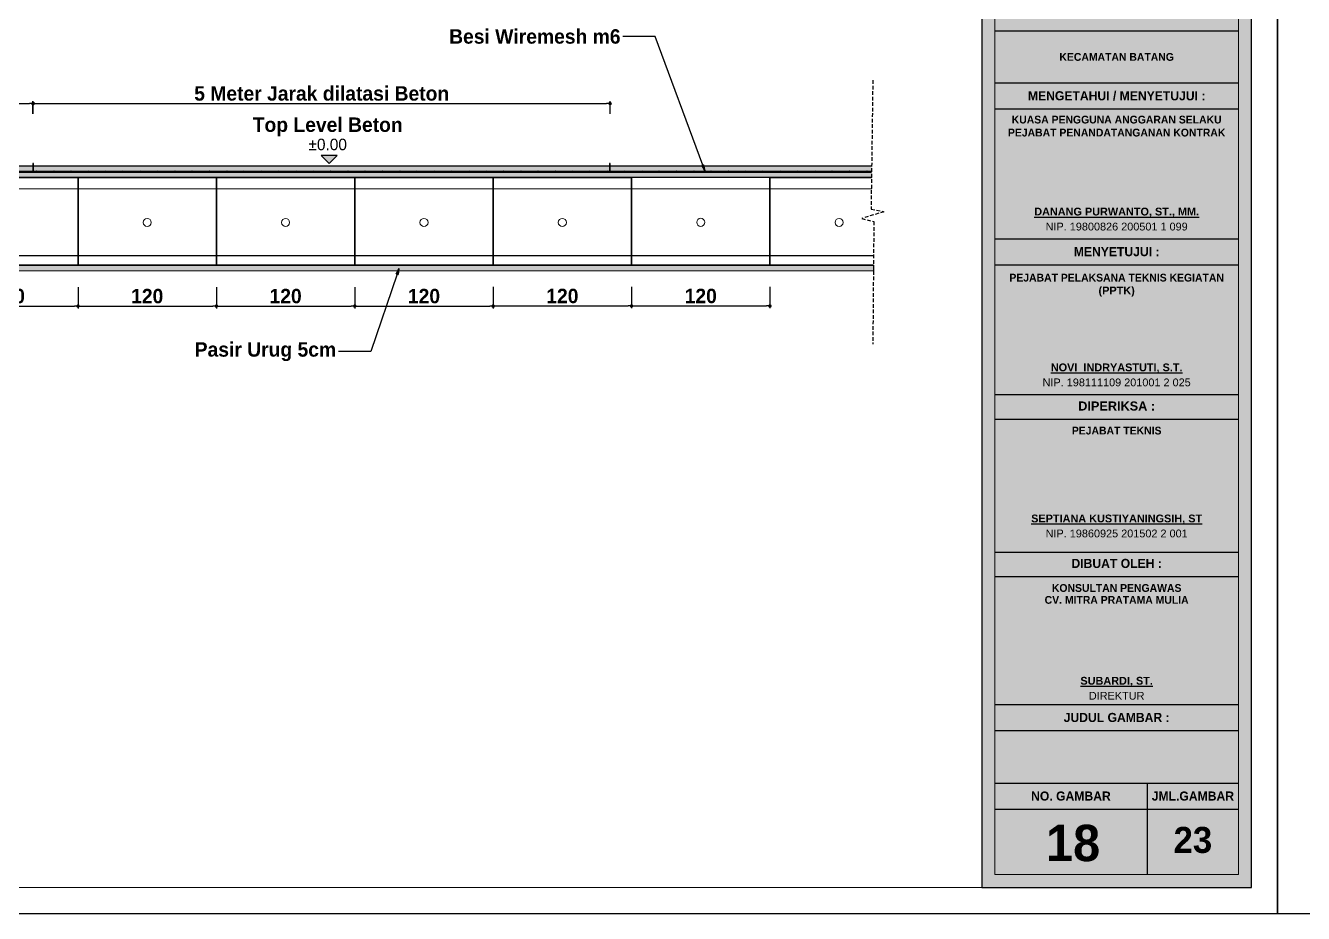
# Model space of a CAD drawing. Header units: centimetres. Extents: x -292707 to 138715, y -53922 to 66277.
# Drawn here: x 39980 to 41088, y -13009 to -12239 of the extents above; entities that cross this region are included whole.
import ezdxf
from ezdxf import colors
from ezdxf.entities.mleader import LeaderData, LeaderLine
from ezdxf.math import Vec2, Vec3

# ---------------------------------------------------------------- set-up
doc = ezdxf.new("R2010")
doc.units = ezdxf.units.CM
doc.linetypes.add('HIDDEN', pattern=[9.525, 6.35, -3.175])
for name, color, linetype in [('A-ALINE-1', 91, 'Continuous'), ('A-ALINE-3', 111, 'Continuous'), ('A-ALINE-4', 113, 'Continuous'), ('A-ALINE-7', 119, 'Continuous'), ('A-ANNOTATION', 144, 'Continuous'), ('A-DIM', 157, 'Continuous'), ('A-TEXT', 254, 'Continuous')]:
    doc.layers.add(name, color=color, linetype=linetype)
for name, color, linetype, lineweight, true_color in [('A-FILL-1', 250, 'Continuous', 0, 0x333333), ('A-FILL-2', 7, 'Continuous', 0, 0x4d4d4d), ('A-FILL-3', 7, 'Continuous', 0, 0x666666), ('A-FILL-7', 7, 'Continuous', 0, 0xcccccc)]:
    doc.layers.add(name, color=color, linetype=linetype, lineweight=lineweight, true_color=true_color)
doc.layers.add('A-SWING AREA', color=7, linetype='Continuous', lineweight=0, true_color=0xf7f7f7, transparency=0.2)
doc.styles.add('Scale 170', font='GOTHICB.TTF', dxfattribs={"height": 50})
doc.styles.add('Scale 50', font='GOTHICB.TTF', dxfattribs={"height": 12.5})
doc.dimstyles.new('Scale 50', dxfattribs={"dimscale": 0, "dimtxt": 7.5, "dimasz": 3, "dimexe": 2, "dimexo": 2, "dimgap": 2, "dimtad": 1, "dimdec": 0, "dimtxsty": 'Scale 50', "dimblk": 'DOT', "dimcen": 2.5, "dimclrd": 256, "dimclre": 256, "dimclrt": 254, "dimadec": 0, "dimazin": 0, "dimtfac": 1, "dimtdec": 0, "dimtmove": 0, "dimatfit": 3, "dimldrblk": 'DOTSMALL', "dimfxl": 1, "dimtfillclr": 256, "dimlwd": -1, "dimlwe": -1, "dimarcsym": 0})

# ---------------------------------------------------------------- blocks, each defined once
blk = doc.blocks.new('A$Cee8faf8f')
at = {"layer": 'A-FILL-7'}
h = blk.add_hatch(color=256, dxfattribs=at)
h.dxf.hatch_style = 1
edge = h.paths.add_edge_path()
edge.add_arc((0.6, 0.6), 0.6, 0, 360)
at = {"layer": 'A-FILL-1', "ltscale": 0.25}
blk.add_circle((0.6, 0.6), 0.6, dxfattribs=at)
blk = doc.blocks.new('GFDFGGFDG')
at = {"ltscale": 0.25}
blk.add_lwpolyline([(14867.5, -12200.6), (14987.5, -12200.6), (14987.5, -12276.6), (14867.5, -12276.6)], close=True, dxfattribs=at)
at = {"layer": 'A-ALINE-3', "ltscale": 0.25}
blk.add_lwpolyline([(14867.5, -12276.6), (14987.5, -12276.6), (14987.5, -12268.6), (14867.5, -12268.6)], close=True, dxfattribs=at)
at = {"layer": 'A-FILL-2'}
for p, q in [((14867.5, -12200.6), (14870.5, -12200.6)), ((14867.5, -12210.6), (14867.5, -12200.6)), ((14867.5, -12210.6), (14870.5, -12210.6)), ((14867.5, -12210.6), (14867.5, -12260.6)), ((14896, -12200.6), (14870.5, -12200.6)), ((14870.5, -12210.6), (14896, -12210.6)), ((14899, -12200.6), (14896, -12200.6)), ((14899, -12210.6), (14896, -12210.6)), ((14924.5, -12200.6), (14899, -12200.6)), ((14899, -12210.6), (14924.5, -12210.6)), ((14924.5, -12200.6), (14927.5, -12200.6)), ((14924.5, -12210.6), (14927.5, -12210.6)), ((14927.5, -12200.6), (14930.5, -12200.6)), ((14927.5, -12210.6), (14930.5, -12210.6)), ((14956, -12200.6), (14930.5, -12200.6)), ((14930.5, -12210.6), (14956, -12210.6)), ((14959, -12200.6), (14956, -12200.6)), ((14959, -12210.6), (14956, -12210.6)), ((14984.5, -12200.6), (14959, -12200.6)), ((14959, -12210.6), (14984.5, -12210.6)), ((14984.5, -12200.6), (14987.5, -12200.6)), ((14984.5, -12210.6), (14987.5, -12210.6)), ((14987.5, -12200.6), (14987.5, -12210.6)), ((14987.5, -12210.6), (14987.5, -12260.6)), ((14867.5, -12268.6), (14867.5, -12260.6)), ((14987.5, -12268.6), (14987.5, -12260.6)), ((14867.5, -12268.6), (14867.5, -12269.6)), ((14924, -12268.6), (14867.5, -12268.6)), ((14867.5, -12269.6), (14867.5, -12276.6)), ((14867.5, -12276.6), (14987.5, -12276.6)), ((14924, -12268.6), (14931, -12268.6)), ((14987.5, -12268.6), (14931, -12268.6)), ((14987.5, -12269.6), (14987.5, -12268.6)), ((14987.5, -12269.6), (14987.5, -12276.6))]:
    blk.add_line(p, q, dxfattribs=at)
at = {"layer": 'A-FILL-2', "ltscale": 0.25}
blk.add_circle((14927.5, -12239.6), 3.5, dxfattribs=at)
blk = doc.blocks.new('jhgkjhkjhkjh')
at = {"layer": 'A-SWING AREA', "transparency": 33554457}
h = blk.add_hatch(color=256, dxfattribs=at)
h.dxf.hatch_style = 1
h.paths.add_polyline_path([(-933.61, 931.53), (-881.61, 931.53), (-881.61, 1218.53), (-933.61, 1218.53)])
at = {"layer": 'A-ALINE-1', "ltscale": 0.25}
blk.add_lwpolyline([(-933.61, 931.53), (-881.61, 931.53), (-881.61, 1218.53), (-933.61, 1218.53)], close=True, dxfattribs=at)
at = {"layer": 'A-ALINE-4', "ltscale": 0.25}
for points in [[(-931.11, 1096.44), (-884.11, 1096.44)], [(-931.11, 1086.44), (-884.11, 1086.44)], [(-931.11, 1081.44), (-884.11, 1081.44)], [(-931.11, 1056.44), (-884.11, 1056.44)], [(-931.11, 1051.44), (-884.11, 1051.44)], [(-931.11, 1026.44), (-884.11, 1026.44)], [(-931.11, 1021.72), (-884.11, 1021.72)], [(-931.11, 996.12), (-884.11, 996.12)], [(-931.11, 991.41), (-884.11, 991.41)], [(-931.11, 966.75), (-884.11, 966.75)], [(-931.11, 966.75), (-884.11, 966.75)], [(-931.11, 961.75), (-884.11, 961.75)], [(-931.11, 951.62), (-884.11, 951.62)], [(-901.74, 951.62), (-901.74, 934.03)], [(-931.11, 946.62), (-884.11, 946.62)]]:
    blk.add_lwpolyline(points, dxfattribs=at)
at = {"layer": 'A-FILL-1', "ltscale": 0.25}
blk.add_lwpolyline([(-1286.61, 931.53), (-933.61, 931.53), (-933.61, 1218.53), (-1286.61, 1218.53)], close=True, dxfattribs=at)
at = {"layer": 'A-FILL-1'}
blk.add_lwpolyline([(-931.11, 934.03), (-884.11, 934.03), (-884.11, 1216.03), (-931.11, 1216.03)], close=True, dxfattribs=at)
at = {"layer": 'Defpoints'}
blk.add_lwpolyline([(-1296.61, 926.53), (-876.61, 926.53), (-876.61, 1223.53), (-1296.61, 1223.53)], close=True, dxfattribs=at)
at = {"layer": 'A-TEXT', "ltscale": 0.25, "attachment_point": 5, "style": 'Scale 170'}
for s, width, insert, char_height in [('KECAMATAN BATANG', 47, (-907.61, 1091.44), 1.5), ('{\\fCentury Gothic|b1|i0|c0|p34;MENGETAHUI / MENYETUJUI :}', 47, (-907.61, 1083.94), 1.75), ('KUASA PENGGUNA ANGGARAN SELAKU PEJABAT PENANDATANGANAN KONTRAK', 47, (-907.61, 1078.12), 1.5), ('{\\fArial|b1|i0|c0|p34;\\LDANANG PURWANTO, ST., MM.}', 47, (-907.61, 1061.5), 1.5), ('{\\fArial|b0|i0|c0|p34;NIP. 19800826 200501 1 099}', 47, (-907.61, 1058.77), 1.5), ('{\\fCentury Gothic|b1|i0|c0|p34;MENYETUJUI :}', 47, (-907.61, 1053.94), 1.75), ('PEJABAT PELAKSANA TEKNIS KEGIATAN', 47, (-907.61, 1048.94), 1.5), ('{\\fArial|b1|i0|c0|p34;(PPTK)}', 47, (-907.61, 1046.25), 1.5), ('{\\fArial|b1|i0|c0|p34;\\LNOVI  INDRYASTUTI, S.T.}', 47, (-907.61, 1031.5), 1.5), ('{\\fArial|b0|i0|c0|p34;NIP. 198111109 201001 2 025}', 47, (-907.61, 1028.77), 1.5), ('{\\fArial|b1|i0|c0|p34;DIPERIKSA :}', 47, (-907.61, 1024.22), 1.75), ('PEJABAT TEKNIS', 47, (-907.61, 1019.49), 1.5), ('{\\fArial|b1|i0|c0|p34;\\LSEPTIANA KUSTIYANINGSIH, ST}', 47, (-907.61, 1002.41), 1.5), ('{\\fArial|b0|i0|c0|p34;NIP. 19860925 201502 2 001}', 47, (-907.61, 999.68), 1.5), ('DIBUAT OLEH :', 47, (-907.61, 993.91), 1.75), ('KONSULTAN PENGAWAS', 47, (-907.61, 989.18), 1.5), ('CV. MITRA PRATAMA MULIA', 47, (-907.61, 986.89), 1.5), ('{\\fArial|b1|i0|c0|p34;\\LSUBARDI, ST.}', 47, (-907.61, 971.16), 1.5), ('{\\fArial|b0|i0|c0|p34;DIREKTUR}', 47, (-907.61, 968.43), 1.5), ('{\\fCentury Gothic|b1|i0|c0|p34;JUDUL GAMBAR :}', 47, (-907.61, 964.25), 1.75), ('{\\fCentury Gothic|b1|i0|c0|p34;NO. GAMBAR}', 29.375, (-916.42, 949.12), 1.75), ('{\\fCentury Gothic|b1|i0|c0|p34;JML.GAMBAR}', 29.375, (-892.92, 949.12), 1.75), ('23', 47, (-892.92, 940.65), 5)]:
    blk.add_mtext_dynamic_manual_height_columns(s, width=width, gutter_width=105, heights=[0], dxfattribs=dict(at, insert=insert, char_height=char_height))
blk = doc.blocks.new('A$Cb77c0ee4')
at = {"layer": 'A-ANNOTATION'}
h = blk.add_hatch(color=256, dxfattribs=at)
h.dxf.hatch_style = 1
h.paths.add_polyline_path([(3, 1.5), (0, 1.5), (1.5, 0)])
edge = h.paths.add_edge_path(flags=17)
edge.add_line((3, 1.5), (0, 1.5))
for points in [[(3, 1.5), (0, 1.5)], [(3, 1.5), (0, 1.5), (1.5, 0), (3, 1.5)]]:
    blk.add_lwpolyline(points, dxfattribs=at)
blk = doc.blocks.new('_Dot')
at = {"color": 0, "linetype": 'ByBlock', "lineweight": -2}
blk.add_line((-0.5, 0), (-1, 0), dxfattribs=at)
at = {"color": 0, "linetype": 'ByBlock', "const_width": 0.5}
blk.add_lwpolyline([(-0.25, 0, 1), (0.25, 0, 1)], format="xyb", close=True, dxfattribs=at)
blk = doc.blocks.new('*D1057')
at = {"layer": 'A-DIM', "ltscale": 5, "transparency": 16777216}
for p, q in [((39905.1, -12466), (39905.1, -12484.5)), ((40025.1, -12466), (40025.1, -12484.5)), ((39908.1, -12482.5), (40022.1, -12482.5))]:
    blk.add_line(p, q, dxfattribs=at)
at = {"layer": 'Defpoints', "color": 0, "ltscale": 5, "transparency": 16777216}
for p in [(39905.1, -12464), (40025.1, -12464), (40025.1, -12482.5)]:
    blk.add_point(p, dxfattribs=at)
at = {"layer": 'A-DIM', "ltscale": 5, "transparency": 16777216, "xscale": 3, "yscale": 3, "zscale": 3, "rotation": 180}
blk.add_blockref('_Dot', (39905.1, -12482.5), dxfattribs=at)
at = {"layer": 'A-DIM', "ltscale": 5, "transparency": 16777216, "xscale": 3, "yscale": 3, "zscale": 3}
blk.add_blockref('_Dot', (40025.1, -12482.5), dxfattribs=at)
at = {"layer": 'A-DIM', "color": 254, "ltscale": 5, "transparency": 16777216, "insert": (39965.1, -12473.9), "char_height": 12.5, "attachment_point": 5, "style": 'Scale 50'}
blk.add_mtext('120', dxfattribs=at)
blk = doc.blocks.new('_DotSmall')
at = {"color": 0, "linetype": 'ByBlock', "const_width": 0.5}
blk.add_lwpolyline([(-0.0625, 0, 1), (0.0625, 0, 1)], format="xyb", close=True, dxfattribs=at)
blk = doc.blocks.new('*D1058')
at = {"layer": 'A-DIM', "ltscale": 5, "transparency": 16777216}
for p, q in [((40025.1, -12466), (40025.1, -12484.5)), ((40145.1, -12466), (40145.1, -12484.5)), ((40028.1, -12482.5), (40142.1, -12482.5))]:
    blk.add_line(p, q, dxfattribs=at)
at = {"layer": 'Defpoints', "color": 0, "ltscale": 5, "transparency": 16777216}
for p in [(40025.1, -12464), (40145.1, -12464), (40145.1, -12482.5)]:
    blk.add_point(p, dxfattribs=at)
at = {"layer": 'A-DIM', "ltscale": 5, "transparency": 16777216, "xscale": 3, "yscale": 3, "zscale": 3, "rotation": 180}
blk.add_blockref('_Dot', (40025.1, -12482.5), dxfattribs=at)
at = {"layer": 'A-DIM', "ltscale": 5, "transparency": 16777216, "xscale": 3, "yscale": 3, "zscale": 3}
blk.add_blockref('_Dot', (40145.1, -12482.5), dxfattribs=at)
at = {"layer": 'A-DIM', "color": 254, "ltscale": 5, "transparency": 16777216, "insert": (40085.1, -12473.9), "char_height": 12.5, "attachment_point": 5, "style": 'Scale 50'}
blk.add_mtext('120', dxfattribs=at)
blk = doc.blocks.new('*D1059')
at = {"layer": 'A-DIM', "ltscale": 5, "transparency": 16777216}
for p, q in [((40145.1, -12466), (40145.1, -12484.5)), ((40265.1, -12466), (40265.1, -12484.5)), ((40148.1, -12482.5), (40262.1, -12482.5))]:
    blk.add_line(p, q, dxfattribs=at)
at = {"layer": 'Defpoints', "color": 0, "ltscale": 5, "transparency": 16777216}
for p in [(40145.1, -12464), (40265.1, -12464), (40265.1, -12482.5)]:
    blk.add_point(p, dxfattribs=at)
at = {"layer": 'A-DIM', "ltscale": 5, "transparency": 16777216, "xscale": 3, "yscale": 3, "zscale": 3, "rotation": 180}
blk.add_blockref('_Dot', (40145.1, -12482.5), dxfattribs=at)
at = {"layer": 'A-DIM', "ltscale": 5, "transparency": 16777216, "xscale": 3, "yscale": 3, "zscale": 3}
blk.add_blockref('_Dot', (40265.1, -12482.5), dxfattribs=at)
at = {"layer": 'A-DIM', "color": 254, "ltscale": 5, "transparency": 16777216, "insert": (40205.1, -12473.9), "char_height": 12.5, "attachment_point": 5, "style": 'Scale 50'}
blk.add_mtext('120', dxfattribs=at)
blk = doc.blocks.new('*D1060')
at = {"layer": 'A-DIM', "ltscale": 5, "transparency": 16777216}
for p, q in [((40265.1, -12466), (40265.1, -12484.5)), ((40385.1, -12466), (40385.1, -12484.5)), ((40268.1, -12482.5), (40382.1, -12482.5))]:
    blk.add_line(p, q, dxfattribs=at)
at = {"layer": 'Defpoints', "color": 0, "ltscale": 5, "transparency": 16777216}
for p in [(40265.1, -12464), (40385.1, -12464), (40385.1, -12482.5)]:
    blk.add_point(p, dxfattribs=at)
at = {"layer": 'A-DIM', "ltscale": 5, "transparency": 16777216, "xscale": 3, "yscale": 3, "zscale": 3, "rotation": 180}
blk.add_blockref('_Dot', (40265.1, -12482.5), dxfattribs=at)
at = {"layer": 'A-DIM', "ltscale": 5, "transparency": 16777216, "xscale": 3, "yscale": 3, "zscale": 3}
blk.add_blockref('_Dot', (40385.1, -12482.5), dxfattribs=at)
at = {"layer": 'A-DIM', "color": 254, "ltscale": 5, "transparency": 16777216, "insert": (40325.1, -12473.9), "char_height": 12.5, "attachment_point": 5, "style": 'Scale 50'}
blk.add_mtext('120', dxfattribs=at)
blk = doc.blocks.new('*D1061')
at = {"layer": 'A-DIM', "ltscale": 5, "transparency": 16777216}
for p, q in [((40385.1, -12465.9), (40385.1, -12484.4)), ((40505.1, -12465.9), (40505.1, -12484.4)), ((40388.1, -12482.4), (40502.1, -12482.4))]:
    blk.add_line(p, q, dxfattribs=at)
at = {"layer": 'Defpoints', "color": 0, "ltscale": 5, "transparency": 16777216}
for p in [(40385.1, -12463.9), (40505.1, -12463.9), (40505.1, -12482.4)]:
    blk.add_point(p, dxfattribs=at)
at = {"layer": 'A-DIM', "ltscale": 5, "transparency": 16777216, "xscale": 3, "yscale": 3, "zscale": 3, "rotation": 180}
blk.add_blockref('_Dot', (40385.1, -12482.4), dxfattribs=at)
at = {"layer": 'A-DIM', "ltscale": 5, "transparency": 16777216, "xscale": 3, "yscale": 3, "zscale": 3}
blk.add_blockref('_Dot', (40505.1, -12482.4), dxfattribs=at)
at = {"layer": 'A-DIM', "color": 254, "ltscale": 5, "transparency": 16777216, "insert": (40445.1, -12473.8), "char_height": 12.5, "attachment_point": 5, "style": 'Scale 50'}
blk.add_mtext('120', dxfattribs=at)
blk = doc.blocks.new('*D1062')
at = {"layer": 'A-DIM', "ltscale": 5, "transparency": 16777216}
for p, q in [((40505.1, -12465.9), (40505.1, -12484.4)), ((40625.1, -12465.9), (40625.1, -12484.4)), ((40508.1, -12482.4), (40622.1, -12482.4))]:
    blk.add_line(p, q, dxfattribs=at)
at = {"layer": 'Defpoints', "color": 0, "ltscale": 5, "transparency": 16777216}
for p in [(40505.1, -12463.9), (40625.1, -12463.9), (40625.1, -12482.4)]:
    blk.add_point(p, dxfattribs=at)
at = {"layer": 'A-DIM', "ltscale": 5, "transparency": 16777216, "xscale": 3, "yscale": 3, "zscale": 3, "rotation": 180}
blk.add_blockref('_Dot', (40505.1, -12482.4), dxfattribs=at)
at = {"layer": 'A-DIM', "ltscale": 5, "transparency": 16777216, "xscale": 3, "yscale": 3, "zscale": 3}
blk.add_blockref('_Dot', (40625.1, -12482.4), dxfattribs=at)
at = {"layer": 'A-DIM', "color": 254, "ltscale": 5, "transparency": 16777216, "insert": (40565.1, -12473.8), "char_height": 12.5, "attachment_point": 5, "style": 'Scale 50'}
blk.add_mtext('120', dxfattribs=at)
blk = doc.blocks.new('*D1063')
at = {"layer": 'A-DIM', "ltscale": 5, "transparency": 16777216}
for p, q in [((39485.8, -12315.9), (39485.8, -12305)), ((39488.8, -12307), (39983, -12307)), ((39986, -12315.9), (39986, -12305))]:
    blk.add_line(p, q, dxfattribs=at)
at = {"layer": 'Defpoints', "color": 0, "ltscale": 5, "transparency": 16777216}
for p in [(39986, -12307), (39485.8, -12317.9), (39986, -12317.9)]:
    blk.add_point(p, dxfattribs=at)
at = {"layer": 'A-DIM', "ltscale": 5, "transparency": 16777216, "xscale": 3, "yscale": 3, "zscale": 3, "rotation": 180}
blk.add_blockref('_Dot', (39485.8, -12307), dxfattribs=at)
at = {"layer": 'A-DIM', "ltscale": 5, "transparency": 16777216, "xscale": 3, "yscale": 3, "zscale": 3}
blk.add_blockref('_Dot', (39986, -12307), dxfattribs=at)
at = {"layer": 'A-DIM', "color": 254, "ltscale": 5, "transparency": 16777216, "insert": (39735.9, -12298.3), "char_height": 12.5, "width": 259.105, "attachment_point": 5, "style": 'Scale 50'}
blk.add_mtext('5 Meter Jarak dilatasi Beton', dxfattribs=at)
blk = doc.blocks.new('*D1064')
at = {"layer": 'A-DIM', "ltscale": 5, "transparency": 16777216}
for p, q in [((39986.3, -12315.9), (39986.3, -12305)), ((39989.3, -12307), (40483.5, -12307)), ((40486.5, -12315.9), (40486.5, -12305))]:
    blk.add_line(p, q, dxfattribs=at)
at = {"layer": 'Defpoints', "color": 0, "ltscale": 5, "transparency": 16777216}
for p in [(40486.5, -12307), (39986.3, -12317.9), (40486.5, -12317.9)]:
    blk.add_point(p, dxfattribs=at)
at = {"layer": 'A-DIM', "ltscale": 5, "transparency": 16777216, "xscale": 3, "yscale": 3, "zscale": 3, "rotation": 180}
blk.add_blockref('_Dot', (39986.3, -12307), dxfattribs=at)
at = {"layer": 'A-DIM', "ltscale": 5, "transparency": 16777216, "xscale": 3, "yscale": 3, "zscale": 3}
blk.add_blockref('_Dot', (40486.5, -12307), dxfattribs=at)
at = {"layer": 'A-DIM', "color": 254, "ltscale": 5, "transparency": 16777216, "insert": (40236.4, -12298.3), "char_height": 12.5, "width": 292.56, "attachment_point": 5, "style": 'Scale 50'}
blk.add_mtext('5 Meter Jarak dilatasi Beton', dxfattribs=at)
blk = doc.blocks.new('_Closed')
at = {"color": 0, "linetype": 'ByBlock', "lineweight": -2}
for p, q in [((-1, 0.17), (0, 0)), ((-1, 0.17), (-1, -0.17)), ((0, 0), (-1, -0.17)), ((0, 0), (-1, 0))]:
    blk.add_line(p, q, dxfattribs=at)

msp = doc.modelspace()

# ---------------------------------------------------------------- hatches: boundary and pattern name
h = msp.add_hatch()
h.set_pattern_fill('AR-SAND', color=256, scale=0.05)
h.set_pattern_definition([(37.5, (24570, -2e-11), (-0.08000156, 2.44706619), [0, -1.9304, 0, -2.159, 0, -2.06375]), (7.5, (24570, -2e-11), (2.2476164, 3.5841255), [0, -1.0414, 0, -1.7399, 0, -0.66675]), (327.5, (24568.438, -2e-11), (3.95496185, 0.00718592), [0, -0.635, 0, -2.286, 0, -2.9845]), (317.5, (24568.438, -2e-11), (3.81778226, 1.1146466), [0, -0.3175, 0, -1.4986, 0, -1.7145])])
h.paths.add_polyline_path([(39345.8, -12447), (39404.3, -12447), (39407, -12447), (40714.9, -12447), (40714.9, -12452.1), (39343, -12452), (39343, -12447)])
at = {"layer": 'A-FILL-2'}
h = msp.add_hatch(color=256, dxfattribs=at)
h.dxf.hatch_style = 1
h.paths.add_polyline_path([(39986, -12365), (39986.5, -12365), (39986.5, -12359), (39986, -12359)])
h = msp.add_hatch(color=256, dxfattribs=at)
h.dxf.hatch_style = 1
h.paths.add_polyline_path([(40486, -12365), (40486.5, -12365), (40486.5, -12359), (40486, -12359)])
at = {"layer": 'A-FILL-3', "ltscale": 0.25}
h = msp.add_hatch(dxfattribs=at)
h.set_pattern_fill('AR-CONC', color=256, scale=0.09)
h.set_pattern_definition([(50, (-10414.906, 28055.769), (16.3966202, -1.4345177), [1.7145, -18.8595]), (355, (-10414.906, 28055.77), (-3.171908, 17.195116), [1.3716, -15.0876526]), (100.451445, (-10413.54, 28055.65), (13.2247122, 15.7605977), [1.457101, -16.028122]), (46.1842, (-10414.906, 28060.341), (24.3971137, -3.7838095), [2.57175, -28.28925]), (96.635558, (-10412.873, 28060.026), (21.366372, 22.268351), [2.185652, -24.042205]), (351.18415, (-10414.906, 28060.34), (21.366372, 22.268351), [2.057397, -22.631376]), (21, (-10412.62, 28059.198), (13.6452952, -9.2038678), [1.7145, -18.8595]), (326, (-10412.62, 28059.198), (5.5621826, 16.576917), [1.3716, -15.0876]), (71.451445, (-10411.483, 28058.431), (19.2074777, 7.3730492), [1.457101, -16.0280944]), (37.5, (-10414.906, 28055.769), (0.2779743, 7.6099535), [0, -14.90472, 0, -15.3162, 0, -15.14475]), (7.5, (-10414.906, 28055.769), (6.0137696, 9.0162517), [0, -8.73252, 0, -14.56182, 0, -5.77215]), (327.5, (-10420.004, 28055.769), (12.20315357, -0.51558696), [0, -5.715, 0, -17.8308, 0, -23.6601]), (317.5, (-10422.29, 28055.769), (13.3316263, 2.2883842), [0, -7.4295, 0, -11.84148, 0, -16.8021])])
h.paths.add_polyline_path([(40713.2, -12371), (40713.4, -12361), (39341.5, -12361), (39341.4, -12371)])
at = {"layer": 'A-FILL-7'}
h = msp.add_hatch(color=256, dxfattribs=at)
h.dxf.hatch_style = 1
h.paths.add_polyline_path([(40713.3, -12366.5), (40713.3, -12366), (39341.4, -12366), (39341.4, -12366.6)])

# ---------------------------------------------------------------- linework, layer by layer
at = {"ltscale": 0.25}
msp.add_lwpolyline([(40714.9, -12447), (40625.1, -12447), (40625.1, -12371), (40713.2, -12371)], dxfattribs=at)
at = {"layer": 'A-ALINE-3', "ltscale": 0.25}
msp.add_lwpolyline([(40714.9, -12439), (40625.1, -12439), (40625.1, -12447), (40714.9, -12447)], dxfattribs=at)
at = {"layer": 'A-ALINE-4', "ltscale": 0.25}
msp.add_lwpolyline([(39345.8, -12447), (39404.3, -12447), (39407, -12447), (40714.9, -12447), (40714.9, -12452.1), (39343, -12452), (39343, -12447), (39345.8, -12447)], dxfattribs=at)
at = {"layer": 'A-ALINE-7', "ltscale": 5}
for points in [[(39986, -12365), (39986.5, -12365), (39986.5, -12359), (39986, -12359)], [(40486, -12365), (40486.5, -12365), (40486.5, -12359), (40486, -12359)]]:
    msp.add_lwpolyline(points, close=True, dxfattribs=at)
at = {"layer": 'A-FILL-2'}
for p, q in [((40625.1, -12371), (40628.1, -12371)), ((40625.1, -12381), (40625.1, -12371)), ((40653.6, -12371), (40628.1, -12371)), ((40656.6, -12371), (40653.6, -12371)), ((40682.1, -12371), (40656.6, -12371)), ((40682.1, -12371), (40685.1, -12371)), ((40685.1, -12371), (40688.1, -12371)), ((40713.6, -12371), (40688.1, -12371)), ((40625.1, -12381), (40628.1, -12381)), ((40625.1, -12381), (40625.1, -12431)), ((40628.1, -12381), (40653.6, -12381)), ((40656.6, -12381), (40653.6, -12381)), ((40656.6, -12381), (40682.1, -12381)), ((40682.1, -12381), (40685.1, -12381)), ((40685.1, -12381), (40688.1, -12381)), ((40688.1, -12381), (40713.6, -12381)), ((40625.1, -12439), (40625.1, -12431)), ((40625.1, -12439), (40625.1, -12440)), ((40681.6, -12439), (40625.1, -12439)), ((40625.1, -12440), (40625.1, -12447)), ((40681.6, -12439), (40688.6, -12439)), ((40714.9, -12439), (40688.6, -12439)), ((40625.1, -12447), (40714.9, -12447))]:
    msp.add_line(p, q, dxfattribs=at)
at = {"layer": 'A-FILL-2', "ltscale": 0.25}
msp.add_circle((40685.1, -12410), 3.5, dxfattribs=at)
at = {"layer": 'A-TEXT', "linetype": 'HIDDEN', "ltscale": 0.5}
msp.add_lwpolyline([(40714.3, -12286.8), (40712.8, -12398.6), (40724, -12400.7), (40704.7, -12406.6), (40715.2, -12409.3), (40714.3, -12515.5)], dxfattribs=at)
at = {"layer": 'A-TEXT', "ltscale": 0.25}
for points in [[(40713.3, -12366), (39341.4, -12366)], [(39341.4, -12366.6), (40713.3, -12366.5)], [(39341.5, -12361), (40713.4, -12361)], [(40713.2, -12370.9), (39341.4, -12371)], [(40713.2, -12370.9), (39341.4, -12371)]]:
    msp.add_lwpolyline(points, dxfattribs=at)

# ---------------------------------------------------------------- block references
at = {"ltscale": 0.25, "xscale": 4.711602529588466, "yscale": 4.711602529588466, "zscale": 4.711602529588466}
msp.add_blockref('A$Cb77c0ee4', (40235.8, -12359), dxfattribs=at)
for p in [(25037.6, -170.4), (25157.6, -170.4), (25277.6, -170.4), (25397.6, -170.4), (25517.6, -170.4), (25637.6, -170.3)]:
    msp.add_blockref('GFDFGGFDG', p)
at = {"layer": 'A-ALINE-7', "ltscale": 0.25, "xscale": 0.4999999999995392, "yscale": 0.4999999999995392, "zscale": 0.4999999999995392}
for p in [(39988.8, -12366), (40003.8, -12366), (40018.8, -12366), (40033.8, -12366), (40048.8, -12366), (40063.8, -12366), (40078.8, -12366), (40093.8, -12366), (40108.8, -12366), (40123.8, -12366), (40138.8, -12366), (40153.8, -12366), (40168.8, -12366), (40183.8, -12366), (40198.8, -12366), (40213.8, -12366), (40228.8, -12366), (40243.8, -12366), (40258.8, -12366), (40273.8, -12366), (40288.8, -12366), (40303.8, -12366), (40318.8, -12366), (40333.8, -12366), (40348.8, -12366), (40363.8, -12366), (40378.8, -12366), (40393.8, -12366), (40408.8, -12366), (40423.8, -12366), (40438.8, -12366), (40453.8, -12366), (40468.8, -12366), (40483.8, -12366), (40498.8, -12366), (40513.8, -12366), (40528.8, -12366), (40543.8, -12366), (40558.8, -12366), (40573.8, -12366), (40588.8, -12366), (40603.8, -12366), (40618.8, -12366), (40633.8, -12366), (40648.8, -12366), (40663.8, -12366), (40678.8, -12366), (40693.8, -12366), (40708.8, -12366)]:
    msp.add_blockref('A$Cee8faf8f', p, dxfattribs=at)
at = {"layer": 'A-TEXT', "xscale": 4.5, "yscale": 4.5, "zscale": 4.5}
for p in [(45010, -17178.1), (46900, -17178.1)]:
    msp.add_blockref('jhgkjhkjhkjh', p, dxfattribs=at)

# ---------------------------------------------------------------- texts
at = {"ltscale": 0.25, "attachment_point": 5, "style": 'Scale 50'}
for s, insert, char_height in [('Top Level Beton', (40241.6, -12327.2), 12.5), ('{\\fCentury Gothic|b0|i0|c0|p34;%%P0.00}', (40241.6, -12342.5), 10)]:
    msp.add_mtext_dynamic_manual_height_columns(s, width=146.541, gutter_width=62.5, heights=[0], dxfattribs=dict(at, insert=insert, char_height=char_height))
at = {"layer": 'A-TEXT', "ltscale": 0.25, "insert": (40888, -12947.9), "char_height": 31.5, "attachment_point": 5, "style": 'Scale 170'}
msp.add_mtext_dynamic_manual_height_columns('18', width=132.188, gutter_width=472.5, heights=[0], dxfattribs=at)

# ---------------------------------------------------------------- dimensions: what is measured, and where the dimension line sits
at = {"layer": 'A-DIM', "ltscale": 5}
for base, p1, p2, picture, middle in [((39986, -12307), (39485.8, -12317.9), (39986, -12317.9), '*D1063', (39735.9, -12298.3)), ((40486.5, -12307), (39986.3, -12317.9), (40486.5, -12317.9), '*D1064', (40236.4, -12298.3))]:
    dim = msp.add_linear_dim(base=base, p1=p1, p2=p2, text='5 Meter Jarak dilatasi Beton', dimstyle='Scale 50', override={"dimscale": 1}, dxfattribs=at)
    dim.commit()
    dim.dimension.update_dxf_attribs({"geometry": picture, "text_midpoint": middle})
for base, p1, p2, picture, middle in [((40025.1, -12482.5), (39905.1, -12464), (40025.1, -12464), '*D1057', (39965.1, -12473.9)), ((40145.1, -12482.5), (40025.1, -12464), (40145.1, -12464), '*D1058', (40085.1, -12473.9)), ((40265.1, -12482.5), (40145.1, -12464), (40265.1, -12464), '*D1059', (40205.1, -12473.9)), ((40385.1, -12482.5), (40265.1, -12464), (40385.1, -12464), '*D1060', (40325.1, -12473.9)), ((40505.1, -12482.4), (40385.1, -12463.9), (40505.1, -12463.9), '*D1061', (40445.1, -12473.8)), ((40625.1, -12482.4), (40505.1, -12463.9), (40625.1, -12463.9), '*D1062', (40565.1, -12473.8))]:
    dim = msp.add_linear_dim(base=base, p1=p1, p2=p2, dimstyle='Scale 50', override={"dimscale": 1, "dimtmove": 1}, dxfattribs=at)
    dim.commit()
    dim.dimension.update_dxf_attribs({"geometry": picture, "text_midpoint": middle})

# ---------------------------------------------------------------- leaders
at = {"ltscale": 0.25}
ml = msp.add_multileader_mtext('Standard', dxfattribs=at)
ml.set_content('{\\C256;Besi Wiremesh m6}', color=254, style='Scale 50')
ml.set_leader_properties(color=256, linetype='ByLayer', lineweight=-1)
ml.set_arrow_properties(name='CLOSED')
ml.build(insert=Vec2(0, 0))
ml.multileader.update_dxf_attribs({"dogleg_length": 29.3, "arrow_head_size": 5})
ctx = ml.context
ctx.base_point, ctx.char_height, ctx.arrow_head_size, ctx.plane_origin = Vec3(40344.9, -12249), 12.5, 5, Vec3(40568.5, -12365.2)
notes = []
notes.append((ctx, [(0, (1, 1, 0), (40525.7, -12249), (-1, 0), 28.2, [(0, [(40568.5, -12365.2)], 0, [])])]))
ctx.mtext.insert, ctx.mtext.flow_direction = Vec3(40346.9, -12242.6), 5
ml = msp.add_multileader_mtext('Standard', dxfattribs=at)
ml.set_content('Pasir Urug 5cm', color=254, style='Scale 50')
ml.set_leader_properties(color=256, linetype='ByLayer', lineweight=-1)
ml.set_arrow_properties(name='CLOSED')
ml.build(insert=Vec2(0, 0))
ml.multileader.update_dxf_attribs({"dogleg_length": 29.3, "arrow_head_size": 5})
ctx = ml.context
ctx.base_point, ctx.char_height, ctx.arrow_head_size, ctx.plane_origin = Vec3(40125.1, -12521.9), 12.5, 5, Vec3(40303.4, -12450)
ctx.text_align_type = 2
notes.append((ctx, [(0, (1, 1, 0), (40279.1, -12521.9), (-1, 0), 28.2, [(0, [(40303.4, -12450)], 0, [])])]))
ctx.mtext.insert, ctx.mtext.alignment, ctx.mtext.flow_direction = Vec3(40248.9, -12513.8), 3, 5
for ctx, leaders in notes:
    for number, flags, end, landing, length, lines in leaders:
        leader = LeaderData()
        leader.index, (leader.has_last_leader_line, leader.has_dogleg_vector, leader.attachment_direction) = number, flags
        leader.last_leader_point, leader.dogleg_vector, leader.dogleg_length = Vec3(end), Vec3(landing), length
        for number, points, colour, breaks in lines:
            line = LeaderLine()
            line.index, line.vertices, line.color, line.breaks = number, Vec3.list(points), colors.encode_raw_color(colour), breaks
            leader.lines.append(line)
        ctx.leaders.append(leader)

doc.saveas('drawing.dxf')
